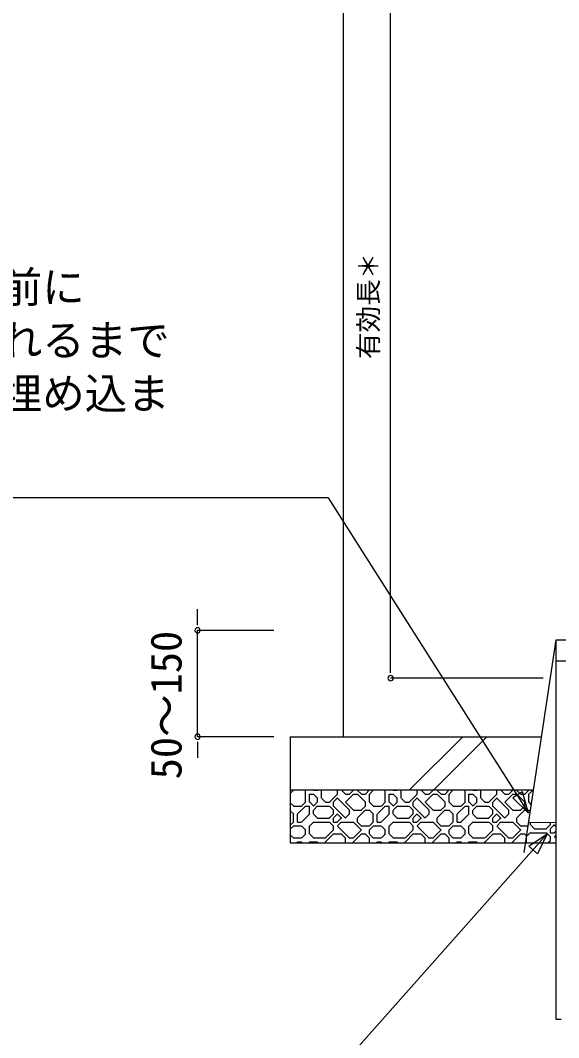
# Model space of a CAD drawing. Units: millimetres on the paper. Extents: x -201 to 201, y -142 to 138.
# Drawn here: x 19.41 to 44.74, y 50.55 to 98.4 of the extents above; entities that cross this region are included whole.
import ezdxf
from ezdxf.enums import TextEntityAlignment as Align

# ---------------------------------------------------------------- set-up
doc = ezdxf.new("R2010")
doc.units = ezdxf.units.MM
for name, color, linetype in [('0-0_A02', 4, 'Continuous'), ('0-2_C007', 4, 'Continuous'), ('0-5_C090', 4, 'Continuous'), ('0-6_C069', 7, 'Continuous'), ('0-7_C005', 7, 'Continuous'), ('0-8_C063', 7, 'Continuous'), ('0-B_A62', 4, 'Continuous'), ('1-2_1', 4, 'Continuous')]:
    doc.layers.add(name, color=color, linetype=linetype)
doc.styles.add('ＭＳ ゴシック', font='')
doc.styles.get('ＭＳ ゴシック').set_extended_font_data('MS Gothic')

# ---------------------------------------------------------------- blocks, each defined once
blk = doc.blocks.new('__19')
at = {"layer": '0-B_A62', "color": 7}
blk.add_line((-0.5, 0), (-1, 0), dxfattribs=at)
for start, end in [(0, 180), (180, 0)]:
    blk.add_arc((0, 0), 0.25, start, end, dxfattribs=at)

msp = doc.modelspace()

# ---------------------------------------------------------------- linework, layer by layer
at = {"layer": '0-2_C007'}
msp.add_line((33.887, 75.942), (-5.192, 75.942), dxfattribs=at)
for points in [[(33.887, 75.942), (43.312, 61.105), (43.044, 62.105), (42.579, 61.837), (43.312, 61.105)], [(-16.675, 35.575), (22.422, 35.575), (44.197, 60.131)]]:
    msp.add_lwpolyline(points, dxfattribs=at)
msp.add_lwpolyline([(44.197, 60.131), (43.739, 59.203), (43.336, 59.557)], close=True, dxfattribs=at)
at = {"layer": '0-5_C090', "color": 7}
for p in [(43.113, 59.258), (44.613, 68.908), (44.613, 68.908)]:
    msp.add_line(p, (44.613, 69.258), dxfattribs=at)
at = {"layer": '0-5_C090'}
msp.add_line((44.613, 69.258), (46.57, 69.258), dxfattribs=at)
at = {"layer": '0-6_C069'}
for p, q in [((34.613, 64.706), (34.613, 111.57)), ((44.613, 51.408), (44.613, 68.908)), ((44.613, 51.408), (44.613, 68.908)), ((44.863, 51.408), (44.613, 51.408))]:
    msp.add_line(p, q, dxfattribs=at)
at = {"layer": '0-7_C005'}
for p, q in [((37.727, 62.206), (40.227, 64.706)), ((38.858, 62.206), (41.358, 64.706)), ((32.113, 62.037), (32.282, 62.206)), ((32.813, 62.206), (32.833, 62.186)), ((32.832, 61.63), (32.832, 62.192)), ((33.019, 62.005), (33.207, 62.005)), ((33.019, 61.63), (33.019, 62.005)), ((33.188, 62.206), (33.208, 62.186)), ((33.207, 62.192), (33.394, 62.192)), ((33.208, 61.999), (33.396, 61.811)), ((33.394, 61.63), (33.394, 61.817)), ((33.396, 62.195), (33.407, 62.206)), ((33.582, 61.817), (33.582, 62.192)), ((33.588, 62.2), (33.594, 62.206)), ((33.592, 61.802), (33.78, 61.615)), ((33.958, 61.633), (34.333, 62.008)), ((34.15, 61.637), (34.338, 61.825)), ((34.313, 62.206), (34.333, 62.186)), ((34.332, 62.005), (34.332, 62.192)), ((34.333, 61.811), (34.896, 61.249)), ((34.501, 62.206), (34.708, 61.999)), ((34.707, 62.005), (34.894, 62.005)), ((34.708, 61.633), (35.083, 62.008)), ((34.896, 62.008), (35.083, 62.195)), ((35.082, 62.192), (35.082, 62.206)), ((35.082, 62.005), (35.269, 62.005)), ((35.269, 62.192), (35.269, 62.206)), ((35.271, 61.999), (35.646, 61.624)), ((35.275, 62.182), (35.463, 61.994)), ((35.457, 62.005), (35.644, 62.005)), ((35.646, 62.008), (35.844, 62.206)), ((35.832, 61.63), (35.832, 62.005)), ((35.833, 62.008), (36.032, 62.206)), ((36.563, 62.206), (36.583, 62.186)), ((36.582, 61.63), (36.582, 62.192)), ((36.769, 62.005), (36.957, 62.005)), ((36.769, 61.63), (36.769, 62.005)), ((36.938, 62.206), (36.958, 62.186)), ((36.957, 62.192), (37.144, 62.192)), ((36.958, 61.999), (37.146, 61.811)), ((37.144, 61.63), (37.144, 61.817)), ((37.146, 62.195), (37.157, 62.206)), ((37.332, 61.817), (37.332, 62.192)), ((37.338, 62.2), (37.344, 62.206)), ((37.342, 61.802), (37.53, 61.615)), ((37.708, 61.633), (38.083, 62.008)), ((37.9, 61.637), (38.088, 61.825)), ((38.063, 62.206), (38.083, 62.186)), ((38.082, 62.005), (38.082, 62.192)), ((38.083, 61.811), (38.646, 61.249)), ((38.251, 62.206), (38.458, 61.999)), ((38.457, 62.005), (38.644, 62.005)), ((38.458, 61.633), (38.833, 62.008)), ((38.646, 62.008), (38.833, 62.195)), ((38.832, 62.192), (38.832, 62.206)), ((38.832, 62.005), (39.019, 62.005)), ((39.019, 62.192), (39.019, 62.206)), ((39.021, 61.999), (39.396, 61.624)), ((39.025, 62.182), (39.213, 61.994)), ((39.207, 62.005), (39.394, 62.005)), ((39.396, 62.008), (39.594, 62.206)), ((39.582, 61.63), (39.582, 62.005)), ((39.583, 62.008), (39.782, 62.206)), ((40.313, 62.206), (40.333, 62.186)), ((40.332, 61.63), (40.332, 62.192)), ((40.519, 62.005), (40.707, 62.005)), ((40.519, 61.63), (40.519, 62.005)), ((40.688, 62.206), (40.708, 62.186)), ((40.707, 62.192), (40.894, 62.192)), ((40.708, 61.999), (40.896, 61.811)), ((40.894, 61.63), (40.894, 61.817)), ((40.896, 62.195), (40.907, 62.206)), ((41.082, 61.817), (41.082, 62.192)), ((41.088, 62.2), (41.094, 62.206)), ((41.092, 61.802), (41.28, 61.614)), ((41.458, 61.633), (41.833, 62.008)), ((41.65, 61.637), (41.838, 61.825)), ((41.813, 62.206), (41.833, 62.186)), ((41.832, 62.005), (41.832, 62.192)), ((41.833, 61.811), (42.396, 61.249)), ((42.001, 62.206), (42.208, 61.998)), ((42.207, 62.005), (42.394, 62.005)), ((42.208, 61.633), (42.583, 62.008)), ((42.396, 62.008), (42.583, 62.195)), ((42.582, 62.192), (42.582, 62.206)), ((42.582, 62.005), (42.769, 62.005)), ((42.769, 62.192), (42.769, 62.206)), ((42.771, 61.999), (43.146, 61.624)), ((42.775, 62.181), (42.963, 61.994)), ((42.957, 62.005), (43.144, 62.005)), ((43.146, 62.008), (43.344, 62.206)), ((43.332, 61.63), (43.332, 62.005)), ((43.333, 62.008), (43.532, 62.206)), ((32.113, 61.594), (32.275, 61.432)), ((32.269, 61.442), (32.644, 61.442)), ((32.458, 61.07), (32.833, 61.445)), ((32.646, 61.445), (32.833, 61.633)), ((32.832, 61.442), (33.019, 61.442)), ((33.019, 61.067), (33.019, 61.442)), ((33.025, 61.619), (33.213, 61.432)), ((33.207, 61.067), (33.207, 61.255)), ((33.213, 61.449), (33.4, 61.637)), ((33.213, 61.262), (33.4, 61.449)), ((33.394, 61.442), (33.957, 61.442)), ((33.769, 61.63), (33.957, 61.63)), ((33.967, 61.427), (34.155, 61.24)), ((34.144, 61.442), (34.144, 61.63)), ((34.144, 61.067), (34.144, 61.255)), ((34.146, 61.436), (34.708, 60.874)), ((34.708, 61.624), (35.083, 61.249)), ((34.894, 61.067), (34.894, 61.255)), ((35.082, 61.255), (35.457, 61.255)), ((35.271, 60.883), (35.646, 61.258)), ((35.458, 61.258), (35.646, 61.445)), ((35.644, 61.442), (35.644, 61.63)), ((35.644, 61.255), (35.832, 61.255)), ((35.838, 61.619), (36.025, 61.432)), ((36.019, 61.442), (36.394, 61.442)), ((36.208, 61.07), (36.583, 61.445)), ((36.396, 61.445), (36.583, 61.633)), ((36.582, 61.442), (36.769, 61.442)), ((36.769, 61.067), (36.769, 61.442)), ((36.775, 61.619), (36.963, 61.432)), ((36.957, 61.067), (36.957, 61.255)), ((36.963, 61.45), (37.15, 61.637)), ((36.963, 61.262), (37.15, 61.45)), ((37.144, 61.442), (37.707, 61.442)), ((37.519, 61.63), (37.707, 61.63)), ((37.717, 61.427), (37.905, 61.239)), ((37.894, 61.442), (37.894, 61.63)), ((37.894, 61.067), (37.894, 61.255)), ((37.896, 61.436), (38.458, 60.874)), ((38.458, 61.624), (38.833, 61.249)), ((38.644, 61.067), (38.644, 61.255)), ((38.832, 61.255), (39.207, 61.255)), ((39.021, 60.883), (39.396, 61.258)), ((39.208, 61.258), (39.396, 61.445)), ((39.394, 61.442), (39.394, 61.63)), ((39.394, 61.255), (39.582, 61.255)), ((39.588, 61.619), (39.775, 61.432)), ((39.769, 61.442), (40.144, 61.442)), ((39.958, 61.07), (40.333, 61.445)), ((40.146, 61.445), (40.333, 61.633)), ((40.332, 61.442), (40.519, 61.442)), ((40.519, 61.067), (40.519, 61.442)), ((40.525, 61.619), (40.713, 61.431)), ((40.707, 61.067), (40.707, 61.255)), ((40.713, 61.45), (40.9, 61.637)), ((40.713, 61.262), (40.9, 61.45)), ((40.894, 61.442), (41.457, 61.442)), ((41.269, 61.63), (41.457, 61.63)), ((41.467, 61.427), (41.655, 61.239)), ((41.644, 61.442), (41.644, 61.63)), ((41.644, 61.067), (41.644, 61.255)), ((41.646, 61.436), (42.208, 60.874)), ((42.208, 61.624), (42.583, 61.249)), ((42.394, 61.067), (42.394, 61.255)), ((42.582, 61.255), (42.957, 61.255)), ((42.771, 60.883), (43.146, 61.258)), ((42.958, 61.258), (43.146, 61.445)), ((43.144, 61.442), (43.144, 61.63)), ((43.144, 61.255), (43.332, 61.255)), ((43.338, 61.619), (43.45, 61.506)), ((32.113, 61.219), (32.271, 61.061)), ((32.269, 60.692), (32.269, 61.067)), ((32.457, 60.692), (32.457, 61.067)), ((32.65, 60.699), (33.025, 61.074)), ((33.221, 61.048), (33.409, 60.86)), ((33.394, 60.88), (33.957, 60.88)), ((33.958, 60.883), (34.146, 61.07)), ((34.144, 60.692), (34.144, 60.88)), ((34.146, 60.883), (34.333, 61.07)), ((34.333, 60.695), (34.521, 60.883)), ((34.342, 61.052), (34.53, 60.865)), ((34.713, 60.887), (34.9, 61.075)), ((35.269, 60.692), (35.269, 60.88)), ((35.833, 61.249), (36.021, 61.061)), ((36.019, 60.692), (36.019, 61.067)), ((36.207, 60.692), (36.207, 61.067)), ((36.4, 60.7), (36.775, 61.075)), ((36.972, 61.048), (37.159, 60.86)), ((37.144, 60.88), (37.707, 60.88)), ((37.708, 60.883), (37.896, 61.07)), ((37.894, 60.692), (37.894, 60.88)), ((37.896, 60.883), (38.083, 61.07)), ((38.083, 60.695), (38.271, 60.883)), ((38.092, 61.052), (38.28, 60.864)), ((38.463, 60.887), (38.65, 61.075)), ((39.019, 60.692), (39.019, 60.88)), ((39.583, 61.249), (39.771, 61.061)), ((39.769, 60.692), (39.769, 61.067)), ((39.957, 60.692), (39.957, 61.067)), ((40.15, 60.7), (40.525, 61.075)), ((40.722, 61.048), (40.909, 60.86)), ((40.894, 60.88), (41.457, 60.88)), ((41.458, 60.883), (41.646, 61.07)), ((41.644, 60.692), (41.644, 60.88)), ((41.646, 60.883), (41.833, 61.07)), ((41.833, 60.695), (42.021, 60.883)), ((41.842, 61.052), (42.03, 60.864)), ((42.213, 60.887), (42.4, 61.075)), ((42.769, 60.692), (42.769, 60.88)), ((43.333, 61.249), (43.401, 61.18)), ((32.113, 60.537), (32.275, 60.699)), ((32.113, 60.35), (32.275, 60.512)), ((32.269, 60.505), (32.644, 60.505)), ((32.457, 60.692), (32.644, 60.692)), ((32.65, 60.494), (32.838, 60.307)), ((32.832, 60.13), (32.832, 60.317)), ((33.019, 60.13), (33.019, 60.505)), ((33.025, 60.512), (33.213, 60.699)), ((33.207, 60.692), (33.957, 60.692)), ((33.775, 59.95), (34.15, 60.325)), ((33.963, 60.682), (34.15, 60.494)), ((34.144, 60.692), (34.332, 60.692)), ((34.144, 60.317), (34.144, 60.505)), ((34.333, 60.499), (34.896, 59.936)), ((34.338, 60.512), (34.525, 60.7)), ((34.519, 60.692), (35.082, 60.692)), ((35.088, 60.682), (35.463, 60.307)), ((35.088, 59.95), (35.463, 60.325)), ((35.275, 60.682), (35.463, 60.494)), ((35.457, 60.505), (35.832, 60.505)), ((35.832, 60.13), (35.832, 60.317)), ((35.838, 60.512), (36.025, 60.7)), ((35.838, 60.325), (36.025, 60.512)), ((36.019, 60.505), (36.394, 60.505)), ((36.207, 60.692), (36.394, 60.692)), ((36.4, 60.494), (36.588, 60.307)), ((36.582, 60.13), (36.582, 60.317)), ((36.769, 60.13), (36.769, 60.505)), ((36.775, 60.512), (36.963, 60.7)), ((36.957, 60.692), (37.707, 60.692)), ((37.525, 59.95), (37.9, 60.325)), ((37.713, 60.682), (37.9, 60.494)), ((37.894, 60.692), (38.082, 60.692)), ((37.894, 60.317), (37.894, 60.505)), ((38.083, 60.499), (38.646, 59.936)), ((38.088, 60.512), (38.275, 60.7)), ((38.269, 60.692), (38.832, 60.692)), ((38.838, 60.682), (39.213, 60.307)), ((38.838, 59.95), (39.213, 60.325)), ((39.025, 60.682), (39.213, 60.494)), ((39.207, 60.505), (39.582, 60.505)), ((39.582, 60.13), (39.582, 60.317)), ((39.588, 60.512), (39.775, 60.7)), ((39.588, 60.325), (39.775, 60.512)), ((39.769, 60.505), (40.144, 60.505)), ((39.957, 60.692), (40.144, 60.692)), ((40.15, 60.494), (40.338, 60.307)), ((40.332, 60.13), (40.332, 60.317)), ((40.519, 60.13), (40.519, 60.505)), ((40.525, 60.512), (40.713, 60.7)), ((40.707, 60.692), (41.457, 60.692)), ((41.275, 59.95), (41.65, 60.325)), ((41.463, 60.682), (41.65, 60.494)), ((41.644, 60.692), (41.832, 60.692)), ((41.644, 60.317), (41.644, 60.505)), ((41.833, 60.499), (42.396, 59.936)), ((41.838, 60.512), (42.025, 60.7)), ((42.019, 60.692), (42.582, 60.692)), ((42.588, 60.682), (42.963, 60.307)), ((42.588, 59.95), (42.963, 60.325)), ((42.775, 60.682), (42.963, 60.494)), ((42.957, 60.505), (43.3, 60.505)), ((32.113, 60.094), (32.275, 59.932)), ((32.269, 59.942), (32.644, 59.942)), ((32.65, 59.949), (32.838, 60.137)), ((33.025, 60.119), (33.213, 59.932)), ((33.207, 59.942), (33.769, 59.942)), ((33.775, 59.762), (34.15, 60.137)), ((34.144, 60.13), (34.519, 60.13)), ((34.525, 60.119), (34.713, 59.932)), ((34.707, 59.706), (34.707, 59.942)), ((34.894, 59.942), (35.082, 59.942)), ((35.032, 59.706), (35.463, 60.137)), ((35.457, 60.13), (35.644, 60.13)), ((35.65, 60.119), (35.838, 59.932)), ((35.832, 59.706), (35.832, 59.942)), ((35.838, 60.119), (36.025, 59.932)), ((36.019, 59.942), (36.394, 59.942)), ((36.4, 59.95), (36.588, 60.137)), ((36.775, 60.119), (36.963, 59.932)), ((36.957, 59.942), (37.519, 59.942)), ((37.525, 59.762), (37.9, 60.137)), ((37.894, 60.13), (38.269, 60.13)), ((38.275, 60.119), (38.463, 59.932)), ((38.457, 59.706), (38.457, 59.942)), ((38.644, 59.942), (38.832, 59.942)), ((38.782, 59.706), (39.213, 60.137)), ((39.207, 60.13), (39.394, 60.13)), ((39.4, 60.119), (39.588, 59.932)), ((39.582, 59.706), (39.582, 59.942)), ((39.588, 60.119), (39.775, 59.932)), ((39.769, 59.942), (40.144, 59.942)), ((40.15, 59.95), (40.338, 60.137)), ((40.525, 60.119), (40.713, 59.932)), ((40.707, 59.942), (41.269, 59.942)), ((41.275, 59.762), (41.65, 60.137)), ((41.644, 60.13), (42.019, 60.13)), ((42.025, 60.119), (42.213, 59.931)), ((42.207, 59.706), (42.207, 59.942)), ((42.394, 59.942), (42.582, 59.942)), ((42.531, 59.706), (42.963, 60.137)), ((42.957, 60.13), (43.144, 60.13)), ((43.15, 60.119), (43.23, 60.039)), ((32.407, 59.706), (32.463, 59.762)), ((32.457, 59.755), (32.644, 59.755)), ((32.646, 59.749), (32.688, 59.706)), ((33.019, 59.755), (33.394, 59.755)), ((33.019, 59.706), (33.019, 59.755)), ((33.396, 59.749), (33.438, 59.706)), ((33.769, 59.706), (33.769, 59.755)), ((36.157, 59.706), (36.213, 59.762)), ((36.207, 59.755), (36.394, 59.755)), ((36.396, 59.749), (36.438, 59.706)), ((36.769, 59.755), (37.144, 59.755)), ((36.769, 59.706), (36.769, 59.755)), ((37.146, 59.749), (37.188, 59.706)), ((37.519, 59.706), (37.519, 59.755)), ((39.907, 59.706), (39.963, 59.762)), ((39.957, 59.755), (40.144, 59.755)), ((40.146, 59.749), (40.188, 59.706)), ((40.519, 59.755), (40.894, 59.755)), ((40.519, 59.706), (40.519, 59.755)), ((40.896, 59.749), (40.938, 59.706)), ((41.269, 59.706), (41.269, 59.755))]:
    msp.add_line(p, q, dxfattribs=at)
at = {"layer": '0-7_C005', "color": 4}
for p, q in [((43.41, 60.565), (43.41, 60.662)), ((43.427, 60.544), (43.614, 60.356)), ((43.597, 60.378), (44.16, 60.378)), ((44.162, 60.381), (44.349, 60.569)), ((44.347, 60.565), (44.347, 60.657)), ((44.347, 60.19), (44.347, 60.378)), ((44.349, 60.381), (44.537, 60.569)), ((44.547, 60.548), (44.613, 60.482)), ((43.222, 59.706), (43.222, 59.988)), ((43.229, 60.011), (43.417, 60.199)), ((43.41, 60.19), (44.16, 60.19)), ((44.167, 60.179), (44.354, 59.991)), ((44.236, 59.706), (44.354, 59.824)), ((44.347, 60.19), (44.535, 60.19)), ((44.347, 59.815), (44.347, 60.003)), ((44.537, 60.194), (44.613, 60.27)), ((44.537, 59.996), (44.613, 59.92)), ((44.542, 60.011), (44.613, 60.083))]:
    msp.add_line(p, q, dxfattribs=at)
at = {"layer": '0-8_C063'}
for p, q in [((32.113, 64.706), (32.113, 59.706)), ((32.113, 64.706), (43.899, 64.706)), ((32.113, 62.206), (43.524, 62.206)), ((32.113, 62.206), (43.524, 62.206)), ((32.113, 62.206), (43.555, 62.206)), ((32.113, 59.706), (44.613, 59.706))]:
    msp.add_line(p, q, dxfattribs=at)
at = {"layer": '0-B_A62'}
for p, q in [((36.832, 67.958), (36.832, 102.358)), ((27.749, 70.208), (27.749, 70.708)), ((31.344, 69.708), (27.749, 69.708)), ((27.749, 64.706), (27.749, 69.708)), ((45.363, 68.258), (44.613, 68.258)), ((44.015, 67.458), (36.832, 67.458)), ((31.344, 64.706), (27.749, 64.706)), ((27.749, 64.206), (27.749, 63.706))]:
    msp.add_line(p, q, dxfattribs=at)
at = {"layer": '1-2_1'}
msp.add_line((44.613, 60.656), (43.324, 60.662), dxfattribs=at)

# ---------------------------------------------------------------- block references
at = {"layer": '0-B_A62', "xscale": 0.5, "yscale": 0.5}
for p, rotation in [((27.749, 69.708), 270), ((36.832, 67.458), 270), ((27.749, 64.706), 90)]:
    msp.add_blockref('__19', p, dxfattribs=dict(at, rotation=rotation))

# ---------------------------------------------------------------- texts
at = {"layer": '0-0_A02', "style": 'ＭＳ ゴシック'}
for s, p in [('レベルコンクリート打設前に', (-3.555, 84.679)), ('最低埋め込みラインが隠れるまで', (-3.555, 82.179)), ('砕石または現地発生土に埋め込ま', (-3.555, 79.679))]:
    msp.add_text(s, height=1.466, dxfattribs=at).set_placement(p, align=Align.BOTTOM_LEFT)
at = {"layer": '0-B_A62', "style": 'ＭＳ ゴシック'}
for s, height, p in [('有効長＊', 0.9164, (36.519, 82.471)), ('50～150', 1.466, (27.437, 62.699))]:
    msp.add_text(s, height=height, rotation=90, dxfattribs=at).set_placement(p, align=Align.BOTTOM_LEFT)

doc.saveas('drawing.dxf')
